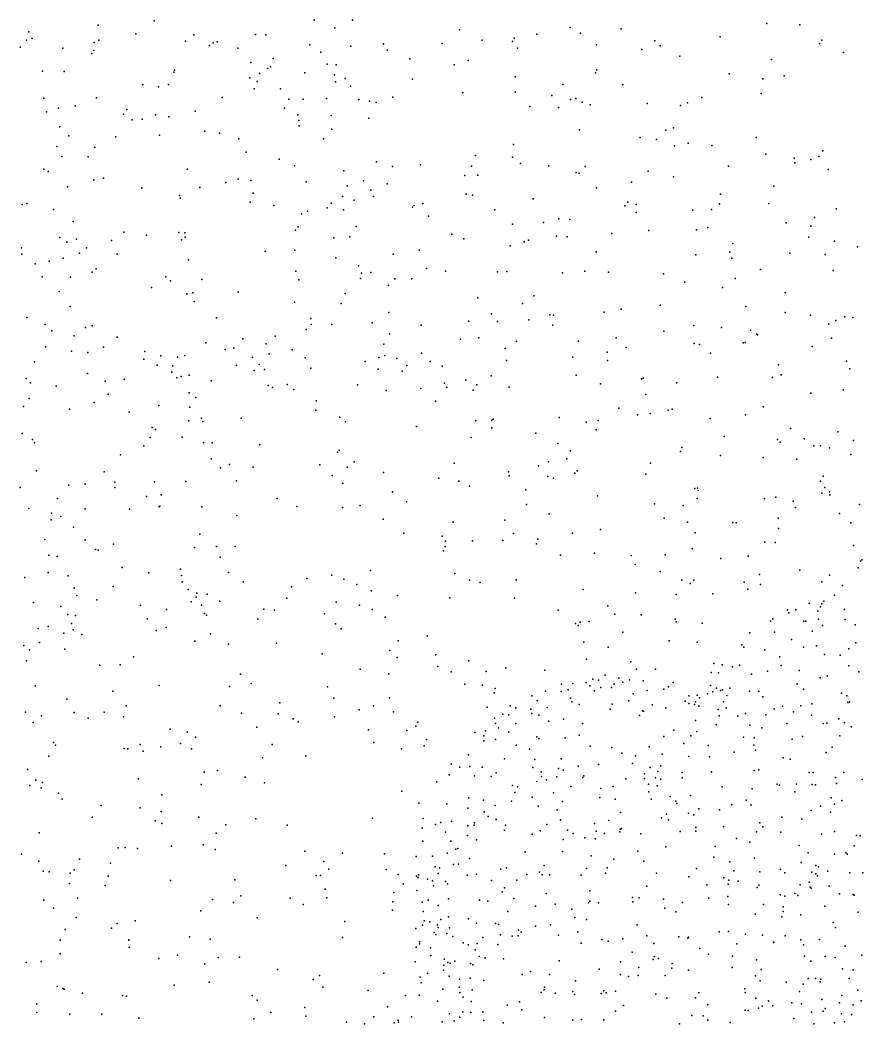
# Model space of a CAD drawing. Header units: metres. Extents: x -23.9 to 23.9, y -28.5 to 28.5.
# Drawn here: x 5.977 to 8.961, y 3.575 to 7.129 of the extents above; entities that cross this region are included whole.
import ezdxf

# ---------------------------------------------------------------- set-up
doc = ezdxf.new("R2010")
doc.units = ezdxf.units.M

msp = doc.modelspace()

# ---------------------------------------------------------------- linework, layer by layer
for p in [(6.2536, 7.1118, -13.9689), (6.4519, 7.1269, 26.549), (7.0177, 7.1294, -19.6561), (7.154, 7.1287, 16.9753), (8.62, 7.1167, -14.54), (8.7376, 7.1129, 3.9319), (6.0079, 7.0877, 25.298), (6.3867, 7.0804, 2.108), (6.5917, 7.0767, 16.128), (6.8105, 7.0786, 24.5547), (6.8462, 7.0775, -0.3751), (7.0911, 7.1014, 8.8401), (7.5319, 7.0948, 9.8471), (7.8061, 7.0798, 11.137), (7.9247, 7.1037, -14.6833), (7.9609, 7.0836, -18.0137), (8.1046, 7.0988, 24.4182), (5.9996, 7.0587, -15.937), (6.0199, 7.0641, -23.8203), (6.2392, 7.0496, 24.3763), (6.2552, 7.0579, 16.2262), (6.5625, 7.055, -12.5534), (6.6471, 7.0397, 22.9769), (6.6606, 7.0493, 24.1562), (6.6749, 7.0518, -21.8736), (7.0029, 7.0414, -14.3956), (7.2634, 7.0451, -17.1678), (7.4711, 7.0469, 20.8327), (7.6127, 7.0581, -23.5822), (7.7204, 7.0533, 19.6322), (7.7265, 7.0658, -8.7588), (8.0179, 7.0418, 16.672), (8.2237, 7.0563, -6.5935), (8.4548, 7.0705, -3.7765), (8.8067, 7.0462, -19.1738), (8.8148, 7.0586, -15.1901), (5.9768, 7.0335, 17.2042), (6.1283, 7.0294, 10.1531), (6.2312, 7.0113, 10.7575), (6.2381, 7.0211, 22.4383), (6.7474, 7.0294, 26.2915), (7.0411, 7.0161, 2.6068), (7.148, 7.037, 14.7845), (7.2759, 7.0231, -17.8653), (7.7377, 7.0303, -18.7695), (8.1783, 7.0247, 24.9888), (8.2428, 7.0378, 9.4113), (8.8925, 7.0151, 13.8461), (6.7937, 6.979, 20.5949), (6.8729, 6.9935, -13.0102), (7.0639, 6.9735, -10.4861), (7.0963, 6.971, 10.4199), (7.357, 6.9917, 23.9166), (7.5131, 6.9713, 10.9923), (7.5629, 6.9868, 11.6578), (8.3129, 7.0011, -21.7321), (8.6369, 6.9893, -7.1463), (6.0564, 6.948, -10.5752), (6.1328, 6.9469, 9.8056), (6.521, 6.9449, 13.0143), (6.5231, 6.9525, -20.4073), (6.824, 6.9407, 2.0217), (6.8523, 6.9584, 12.8419), (6.8637, 6.9643, -5.444), (6.9843, 6.9422, 15.7344), (7.0902, 6.9354, 26.2071), (8.0134, 6.9428, 14.9733), (8.0192, 6.9533, 16.182), (8.4873, 6.9387, 24.7639), (8.6817, 6.9318, -2.7054), (6.4113, 6.8999, -13.0788), (6.5017, 6.901, -4.5236), (6.79, 6.9249, -4.9255), (6.8159, 6.9123, 3.026), (7.0934, 6.9111, -12.4958), (7.1275, 6.9223, 12.5403), (7.3658, 6.9205, 17.8167), (7.73, 6.928, -16.6199), (7.8985, 6.9008, -9.7127), (8.1106, 6.9004, 15.3855), (8.6067, 6.9208, -18.7362), (6.4668, 6.8932, 25.2583), (6.8056, 6.8857, -2.8976), (6.8989, 6.8864, 23.3494), (7.1467, 6.8948, 12.043), (7.5438, 6.872, -10.7247), (7.73, 6.8746, 25.8737), (7.8592, 6.8621, 11.9172), (8.6001, 6.869, 14.4562), (6.0608, 6.8534, 11.7228), (6.1722, 6.8258, 11.0477), (6.2477, 6.8543, -19.9956), (6.6922, 6.8547, 20.2721), (6.9285, 6.8499, -13.7458), (6.9791, 6.8497, 11.6949), (7.0621, 6.852, -20.3769), (7.1756, 6.8486, -1.237), (7.2143, 6.8417, 8.6468), (7.2375, 6.837, -18.4555), (7.2965, 6.856, -0.0801), (7.9251, 6.8479, -22.2117), (7.9447, 6.8517, -1.0711), (7.9662, 6.8388, 25.4869), (7.9951, 6.8295, 8.6392), (8.1974, 6.8338, 11.3845), (8.3152, 6.8264, 11.7539), (8.3392, 6.8363, -17.822), (8.3899, 6.8556, -5.2615), (6.0705, 6.805, 2.9382), (6.1129, 6.8173, -11.131), (6.3426, 6.7958, 13.7414), (6.3542, 6.8123, -15.5289), (6.456, 6.7934, 9.542), (6.596, 6.8068, 11.6632), (6.9131, 6.8169, 9.3444), (6.9599, 6.7936, -9.7226), (7.0786, 6.7915, 9.6398), (7.7813, 6.8233, 9.8795), (7.8827, 6.8193, -21.6477), (6.3737, 6.7766, -17.8311), (6.4085, 6.7789, 3.5492), (6.5037, 6.7866, 26.4658), (6.9638, 6.7741, 10.1622), (6.965, 6.7546, 19.7266), (7.2112, 6.7823, -13.3504), (6.1179, 6.7519, 12.7593), (6.149, 6.7199, 15.599), (6.4706, 6.7216, 13.3579), (6.6303, 6.7364, -14.8892), (6.6832, 6.7287, -7.6126), (7.0803, 6.7432, 20.6707), (7.9572, 6.7405, -3.5541), (8.263, 6.7397, -7.5104), (8.2897, 6.7473, 24.1931), (6.3154, 6.7162, 22.5642), (6.7512, 6.7089, -12.0973), (7.0514, 6.7094, -6.6114), (7.724, 6.689, 16.526), (8.1724, 6.714, 9.5833), (8.2302, 6.7065, 0.0881), (8.2939, 6.6839, -23.5477), (8.3415, 6.6935, -8.4389), (8.4263, 6.6854, -13.2681), (8.5831, 6.7136, -22.0323), (6.1066, 6.6821, -15.0617), (6.2412, 6.6796, -8.0487), (6.7766, 6.6611, 9.0536), (7.5892, 6.6502, 8.4903), (8.6171, 6.6544, -11.4915), (8.8191, 6.6669, -11.0008), (6.1247, 6.6459, -18.3723), (6.2182, 6.6453, 26.6236), (6.8938, 6.6364, 11.9628), (6.9487, 6.6134, 12.3844), (7.238, 6.6274, -18.8687), (7.3939, 6.6173, 16.6476), (7.575, 6.6121, -6.1387), (7.7201, 6.6437, 14.6646), (7.7479, 6.6216, -12.8218), (7.8485, 6.6135, -7.3097), (7.9779, 6.6114, 20.7554), (8.4851, 6.6117, -4.262), (8.7174, 6.6409, 14.7115), (8.7199, 6.6245, -14.61), (8.7758, 6.6356, 13.9799), (8.8044, 6.6463, 4.1184), (6.0613, 6.6017, -12.8766), (6.0757, 6.5936, 9.4834), (6.5677, 6.6012, 1.8245), (7.1231, 6.5959, -22.6562), (7.295, 6.6108, -17.4566), (7.5508, 6.579, -2.5618), (7.5972, 6.58, 19.9253), (7.9452, 6.59, 8.3139), (7.9557, 6.5878, 7.4262), (8.2001, 6.5939, -20.8759), (8.8371, 6.6001, -6.4581), (6.2378, 6.5633, 8.1409), (6.2726, 6.5692, 10.8046), (6.7055, 6.5543, -19.7492), (6.749, 6.5664, 17.8089), (6.7942, 6.561, 25.0858), (6.99, 6.557, 23.3228), (7.135, 6.5429, -0.6674), (7.1923, 6.5605, 10.9777), (7.2759, 6.5499, -14.0118), (8.1416, 6.5556, -10.0128), (8.2904, 6.574, 7.0839), (8.6451, 6.5417, 24.3891), (6.1449, 6.5394, -4.2008), (6.4075, 6.5352, 11.9641), (6.5414, 6.5085, -19.2626), (6.6128, 6.5361, 23.0173), (6.8024, 6.5162, 11.2879), (7.2186, 6.5276, -10.7976), (7.2284, 6.505, 20.3891), (7.5561, 6.5128, 25.8228), (7.5785, 6.5093, -23.869), (8.018, 6.535, -16.6716), (8.4566, 6.5133, -17.0196), (5.9836, 6.4766, 24.5625), (6.0008, 6.4796, 0.1949), (6.5436, 6.4985, -6.5163), (6.7917, 6.4851, 10.8752), (6.8755, 6.4726, 15.0111), (7.0784, 6.4809, -23.2227), (7.1187, 6.5043, 2.888), (7.1592, 6.4914, 20.0306), (7.3721, 6.4731, -22.2406), (7.4028, 6.4801, -8.8883), (7.7931, 6.4959, 24.0529), (8.118, 6.4714, -2.5805), (8.1287, 6.4844, 8.688), (8.158, 6.4758, -0.7909), (8.4529, 6.4792, 7.4039), (8.6279, 6.4803, -0.6156), (6.0956, 6.4587, -4.7409), (6.9734, 6.4428, 26.4262), (6.9938, 6.4526, -5.1846), (7.0643, 6.4648, 9.9709), (7.1222, 6.4575, 9.5766), (7.3665, 6.4674, 8.2683), (7.4223, 6.4345, -7.4091), (7.6576, 6.4579, 8.0118), (8.1578, 6.4477, 9.3066), (8.3583, 6.4562, -3.7088), (8.425, 6.4584, 25.3201), (8.8656, 6.4613, -19.7017), (6.1643, 6.4167, 3.0681), (7.1668, 6.3982, -19.5876), (7.72, 6.4067, 9.7259), (7.8296, 6.4128, 21.118), (7.8846, 6.4255, -5.532), (7.9228, 6.4235, -14.1453), (8.6889, 6.4117, -18.8375), (8.7758, 6.3999, 7.9785), (8.7897, 6.4309, 8.8901), (6.3441, 6.3786, 8.7693), (6.4239, 6.3673, -11.8628), (6.539, 6.3777, -5.1516), (6.5603, 6.3762, -22.3147), (6.9518, 6.3858, 24.3589), (6.9612, 6.3971, 1.9819), (7.5047, 6.3715, 16.911), (7.8754, 6.3638, -10.6461), (8.0714, 6.3735, -6.1697), (8.2031, 6.3846, 20.1832), (8.3711, 6.387, -5.7739), (8.412, 6.3953, 20.7851), (6.1172, 6.3591, -11.3456), (6.1427, 6.3434, -13.7161), (6.1768, 6.3536, 12.9941), (6.3003, 6.3492, 21.072), (6.5477, 6.3514, 3.1756), (6.5608, 6.3605, 12.2894), (7.0871, 6.3579, -13.6269), (7.1443, 6.3623, 14.7258), (7.5478, 6.3544, -4.8888), (7.7123, 6.3303, -8.5126), (7.7608, 6.3436, 15.8084), (7.7763, 6.3501, 6.7603), (7.9138, 6.3617, 25.8037), (8.4997, 6.3381, 8.7348), (8.7696, 6.3606, 3.8633), (8.8602, 6.347, -12.9474), (5.9819, 6.3227, 18.1061), (5.9833, 6.3006, -17.3219), (6.1865, 6.3038, 25.3101), (6.2116, 6.3232, 22.9561), (6.3209, 6.3007, 26.3267), (6.8448, 6.3108, 15.3683), (6.9497, 6.3141, -17.5524), (7.297, 6.3011, 17.642), (7.3893, 6.3149, -12.7192), (8.0159, 6.309, 15.3901), (8.3686, 6.2981, -4.7751), (8.4896, 6.3072, 0.366), (8.7017, 6.3036, 15.2582), (8.8275, 6.299, 0.0181), (8.9412, 6.3268, -4.2337), (6.0303, 6.2658, -6.7461), (6.0797, 6.2753, -12.4219), (6.1288, 6.2867, 21.408), (6.5731, 6.2809, -8.0251), (7.095, 6.2875, -2.9546), (7.1751, 6.2594, -11.522), (8.4962, 6.2867, -8.0217), (6.0549, 6.2207, 10.7319), (6.2321, 6.2366, 11.367), (6.2463, 6.2487, 11.8029), (6.4932, 6.2205, 1.9051), (6.9531, 6.2399, -6.3944), (7.1851, 6.2333, -12.2447), (7.2188, 6.2354, 16.0931), (7.4151, 6.2497, 20.9832), (7.483, 6.2409, 7.4368), (7.6666, 6.2382, -17.0847), (7.7003, 6.2391, 23.8103), (7.8972, 6.2339, -4.5898), (7.9766, 6.2409, 14.9648), (8.0604, 6.2364, 24.0507), (8.2551, 6.2303, 14.3862), (8.5979, 6.2461, -9.3852), (8.8553, 6.2423, 14.4068), (6.1548, 6.2187, 20.4789), (6.5087, 6.2062, 8.4175), (6.6198, 6.2107, -3.8071), (6.9639, 6.2096, -7.7582), (7.1815, 6.2138, 15.7191), (7.2806, 6.1891, 9.3479), (7.3037, 6.2132, -18.0113), (7.3631, 6.2135, 7.9621), (8.3307, 6.2013, 21.1086), (8.5088, 6.2145, 6.7744), (6.1147, 6.1689, -8.2226), (6.4421, 6.1824, 11.0972), (6.5674, 6.1595, 7.9755), (6.5882, 6.1638, 11.9289), (6.7483, 6.1658, 8.7096), (7.1277, 6.1618, -18.623), (7.7953, 6.1533, 9.1815), (8.4635, 6.183, 7.7348), (8.6855, 6.1636, -18.2768), (6.1541, 6.1147, 2.8747), (6.593, 6.1331, 7.6183), (6.9482, 6.1308, 11.7396), (7.1135, 6.1258, 8.5857), (7.5974, 6.1457, 14.5581), (7.7554, 6.1264, -21.7063), (8.2431, 6.1197, 25.5514), (8.5465, 6.1158, 20.415), (7.2828, 6.0937, 2.5129), (7.6463, 6.0897, -0.6113), (7.8517, 6.0857, -7.8109), (7.8651, 6.0849, -17.7395), (8.0449, 6.0954, -23.7716), (8.1047, 6.1052, 6.5619), (8.6855, 6.094, 24.8183), (8.7749, 6.0846, -14.2058), (8.8961, 6.0782, -14.7787), (6.0008, 6.0765, -14.8568), (6.0653, 6.0511, -14.2616), (6.2317, 6.0462, 7.1781), (6.6716, 6.0752, -19.3823), (7.006, 6.0724, 10.1514), (7.0067, 6.0515, 11.1888), (7.0806, 6.0516, -22.1307), (7.2237, 6.0575, 1.843), (7.3968, 6.0491, 7.1253), (7.5659, 6.063, -22.645), (7.6669, 6.0624, 15.4679), (7.778, 6.0681, 26.0049), (7.8631, 6.0491, 21.3043), (8.362, 6.048, -2.8364), (8.8406, 6.0524, 3.9948), (8.8651, 6.0656, -6.5742), (8.9254, 6.0761, 7.7748), (6.0886, 6.0293, 15.696), (6.1681, 6.0117, 13.0489), (6.2088, 6.0407, -4.0483), (6.8798, 6.0099, -16.8237), (6.9901, 6.0342, 16.4578), (7.2847, 6.0179, 6.3494), (8.2559, 6.0279, -13.1573), (8.4606, 6.0413, 15.4771), (8.5623, 6.0318, 24.4211), (8.5846, 6.0174, 14.1985), (8.5874, 6.0149, 20.7653), (6.067, 5.9719, 6.41), (6.3204, 6.0066, 2.1535), (6.6343, 5.9863, 23.3449), (6.7658, 6.0006, 1.9628), (6.848, 5.983, 7.3882), (7.2645, 5.9819, 16.7658), (7.5355, 6.0001, -5.235), (7.6013, 6.0046, 23.5481), (7.7344, 5.991, -8.8281), (7.9532, 5.993, -10.9246), (8.0866, 6.0047, 25.8405), (8.3632, 5.9847, 8.1122), (8.3816, 5.9808, 6.1925), (8.5363, 5.9863, 8.9723), (8.5442, 5.9875, -11.8625), (8.7808, 5.974, -10.6925), (8.8497, 6.0033, -0.4969), (6.1589, 5.9576, 21.2733), (6.216, 5.9519, 20.7071), (6.2716, 5.9708, 19.2791), (6.4189, 5.9554, -6.4092), (6.4752, 5.9401, 22.9049), (6.5598, 5.9421, 12.6687), (6.703, 5.9626, 15.5438), (6.7339, 5.9676, 14.2601), (6.8586, 5.9475, 26.1147), (6.9403, 5.9619, 2.6978), (7.2677, 5.9421, 15.306), (7.3983, 5.9498, 6.0337), (7.6941, 5.9662, -12.9392), (7.9337, 5.9362, 19.9332), (8.0553, 5.9539, 14.3624), (8.1229, 5.9695, -6.4456), (8.4212, 5.9494, -19.3643), (6.0272, 5.9193, 5.8199), (6.4148, 5.9286, 6.2588), (6.4618, 5.9071, 25.7114), (6.5172, 5.9049, -12.256), (6.5339, 5.9356, -13.9051), (6.7433, 5.9064, -14.4021), (6.7999, 5.9352, 10.4438), (6.8236, 5.9094, 7.8621), (6.9863, 5.9338, -18.2099), (7.1981, 5.9208, -9.9919), (7.2471, 5.9341, -4.2017), (7.31, 5.9307, 17.355), (7.3465, 5.9059, 20.2438), (7.4285, 5.9201, -7.2995), (7.4713, 5.9037, -19.2565), (7.699, 5.9245, -4.0231), (8.0563, 5.924, -9.3659), (8.6622, 5.9087, -17.3246), (8.902, 5.9212, -21.2441), (6.2149, 5.878, 18.7133), (6.5141, 5.8828, 14.6567), (6.5471, 5.8668, 17.7965), (6.5756, 5.8725, 2.7029), (6.8053, 5.8885, -13.1697), (6.8416, 5.8921, 25.6261), (7.0056, 5.8967, -10.4217), (7.2442, 5.893, 6.7006), (7.3298, 5.8868, -13.2969), (7.6451, 5.8694, 6.5723), (7.9449, 5.8715, -8.3231), (8.6709, 5.8728, 5.6185), (8.9149, 5.8942, 6.0338), (5.9984, 5.8603, 19.6223), (6.014, 5.8447, 11.1167), (6.1048, 5.8337, -22.8243), (6.2782, 5.8512, 18.2895), (6.3451, 5.8584, -18.8953), (6.5315, 5.8626, 16.6926), (6.6537, 5.8524, 24.1492), (6.8554, 5.8354, 6.4464), (6.9226, 5.8385, 15.905), (7.1716, 5.8375, 23.6389), (7.4796, 5.8432, -13.7804), (7.488, 5.83, 10.9142), (7.5549, 5.8549, 2.6185), (7.5941, 5.8381, 1.8186), (8.0318, 5.8418, -4.918), (8.1771, 5.8591, 0.4183), (8.1823, 5.8612, -23.099), (8.3019, 5.8451, 21.1858), (8.4453, 5.8644, 24.955), (8.6409, 5.8636, 7.8557), (6.2889, 5.8052, 6.6239), (6.5756, 5.8098, 6.9581), (6.8705, 5.8279, 8.5235), (6.9457, 5.821, -3.0434), (7.2723, 5.8173, 7.9727), (7.3955, 5.8246, -23.3218), (7.5813, 5.8185, 21.2177), (7.7088, 5.8291, 0.1478), (8.1923, 5.8039, 5.6426), (8.776, 5.8083, 15.4838), (8.8912, 5.8197, -19.6557), (5.9891, 5.7612, 26.1336), (6.0089, 5.7892, 19.9952), (6.2394, 5.7753, 16.9843), (6.4678, 5.7645, -7.8583), (6.5772, 5.7585, 15.7934), (6.5995, 5.7934, 19.1304), (7.0253, 5.7811, 11.9714), (7.448, 5.7801, -7.8458), (8.6071, 5.7599, -9.0335), (6.1513, 5.7513, -17.3387), (6.3628, 5.7407, 23.8617), (7.024, 5.7483, 16.9498), (7.1082, 5.7235, 25.7618), (8.0962, 5.7558, -0.8191), (8.1624, 5.7313, 23.7326), (8.2073, 5.7367, 20.0344), (8.2716, 5.7487, 25.3989), (8.285, 5.7521, 24.0491), (8.5449, 5.7313, 20.3442), (6.5739, 5.7101, -4.9092), (6.6193, 5.7195, 16.1798), (6.6239, 5.7078, 25.3033), (6.7591, 5.7201, 15.2427), (7.1292, 5.7074, 8.7416), (7.3807, 5.6908, 8.9988), (7.59, 5.7109, 7.7615), (7.6466, 5.7122, 9.239), (7.6518, 5.716, 14.2199), (7.8854, 5.7218, -5.5924), (7.9806, 5.7061, 21.2709), (8.0236, 5.7121, 10.8524), (8.4194, 5.7184, 14.1657), (5.9835, 5.6654, 18.514), (6.4371, 5.6518, 5.6666), (6.4439, 5.6869, 17.3616), (6.4567, 5.68, -3.8421), (6.5508, 5.652, 14.3539), (7.6469, 5.6853, -10.4468), (7.8024, 5.6667, 2.364), (8.0161, 5.6781, 9.0333), (8.4698, 5.6552, -3.5644), (8.7038, 5.6831, 5.1791), (8.872, 5.6714, 11.2028), (6.0206, 5.6439, 6.7879), (6.0279, 5.6319, 22.5293), (6.4145, 5.6213, 18.5705), (6.6258, 5.6334, 23.1531), (6.6564, 5.632, 12.1768), (6.8251, 5.6254, 2.7976), (7.5737, 5.651, 25.9737), (7.881, 5.6305, 5.874), (8.6586, 5.6442, 7.435), (8.6676, 5.6348, 7.058), (8.7532, 5.6469, 13.9045), (8.787, 5.6218, 12.0813), (8.8111, 5.6213, 11.6624), (8.9276, 5.6407, -3.1984), (6.3326, 5.5902, 10.3687), (7.101, 5.5995, -16.196), (7.1061, 5.6063, 10.5477), (7.9251, 5.6037, 23.5116), (8.3146, 5.6022, 8.686), (8.32, 5.6154, 11.3383), (8.4568, 5.5882, 11.6661), (8.8419, 5.6149, -4.5762), (8.9174, 5.5911, 20.8489), (6.653, 5.5754, 1.7436), (6.7179, 5.5562, -11.3082), (6.8019, 5.5468, -20.7418), (7.0379, 5.5547, 14.0161), (7.1348, 5.5463, 5.6868), (7.1599, 5.5657, -5.5658), (7.5134, 5.5602, -16.4272), (7.8124, 5.5516, -11.4436), (7.8476, 5.5647, -3.0351), (7.9129, 5.5761, 6.6185), (8.2091, 5.5608, 8.0843), (8.6071, 5.5801, -14.968), (8.7265, 5.5743, 8.9725), (6.0344, 5.5334, 25.1179), (6.2749, 5.5297, -2.5876), (6.6863, 5.5444, 19.3689), (7.0817, 5.5168, 7.6392), (7.2635, 5.5273, 2.8858), (7.7063, 5.53, -17.7323), (7.7085, 5.5162, 20.1246), (7.8457, 5.5133, -0.2), (7.941, 5.5255, -10.9738), (7.9492, 5.5338, -3.8269), (8.1921, 5.521, 10.5958), (8.8205, 5.5143, -9.5543), (6.1494, 5.483, 25.5516), (6.2076, 5.4856, 24.6738), (6.3118, 5.4929, 19.7366), (6.3125, 5.4746, -8.4327), (6.4526, 5.4941, -6.4553), (6.5631, 5.4961, 15.0197), (6.7434, 5.4976, 5.8572), (7.1193, 5.49, -8.1209), (7.4589, 5.5077, 9.6826), (7.5304, 5.4972, 10.1268), (7.568, 5.4786, 7.3741), (7.8649, 5.5077, 10.1858), (8.8106, 5.4966, 10.0538), (8.8261, 5.4743, -20.4189), (5.9767, 5.4739, -1.1609), (6.4239, 5.443, 6.7563), (6.4243, 5.4422, 23.6664), (6.4759, 5.4484, 9.8136), (7.2948, 5.4593, 11.2849), (7.7675, 5.466, -4.4324), (8.021, 5.4449, 9.5649), (8.3651, 5.4709, 7.6473), (8.3753, 5.4725, 24.9943), (8.3772, 5.4639, -8.5124), (8.6526, 5.4401, 4.8553), (8.8152, 5.4547, 0.387), (8.842, 5.4585, -7.208), (8.8435, 5.448, -4.0528), (6.1089, 5.4351, 12.5599), (6.4687, 5.4054, 2.1944), (6.4716, 5.4078, 24.9514), (6.6199, 5.4056, -18.455), (6.8868, 5.435, 24.0047), (6.9567, 5.4076, 7.1516), (7.1182, 5.4038, 11.8024), (7.1812, 5.4111, 25.4516), (7.3451, 5.423, -6.7792), (7.7694, 5.4138, 25.7671), (8.2228, 5.416, 23.9), (8.3248, 5.4111, -12.6286), (8.3741, 5.4352, -13.1223), (8.6121, 5.4358, -6.2331), (8.7135, 5.4254, 12.5458), (8.7218, 5.4036, -0.8226), (8.9481, 5.4136, -11.1937), (6.0075, 5.3997, 21.8998), (6.0882, 5.3834, 0.8954), (6.1214, 5.372, 14.7249), (6.2069, 5.399, 12.0657), (6.3644, 5.3981, 22.7294), (6.7442, 5.3747, 18.0917), (7.8504, 5.3807, 21.0221), (8.8776, 5.3823, 6.6004), (6.0868, 5.3599, 14.3303), (6.1664, 5.3334, 21.5373), (7.2616, 5.3619, -12.6635), (7.5101, 5.3514, 1.6325), (7.6927, 5.3585, -18.21), (8.2569, 5.3655, 20.2961), (8.3397, 5.351, 24.3013), (8.5002, 5.3499, 9.6859), (8.5125, 5.3489, 19.9544), (8.6612, 5.3661, 21.0485), (8.9181, 5.349, 8.0986), (6.6127, 5.3092, -22.4815), (7.3355, 5.3123, -18.6103), (7.4707, 5.3014, 8.0047), (7.7241, 5.3115, 14.4067), (7.9329, 5.3129, 7.4936), (8.032, 5.3253, -6.3586), (8.3671, 5.3139, 7.2678), (8.6623, 5.3286, -14.0521), (6.0649, 5.2896, -11.263), (6.2066, 5.2887, 5.487), (6.3074, 5.2736, -2.153), (6.5946, 5.262, 24.033), (6.672, 5.2654, 12.0602), (6.7384, 5.2652, 17.6709), (7.4815, 5.2654, 15.1727), (7.4832, 5.2843, -20.5721), (7.5786, 5.2857, 11.412), (7.6854, 5.2866, 20.6367), (7.8054, 5.2751, 2.1235), (7.8096, 5.2908, 8.2183), (8.6132, 5.2806, 12.1536), (8.6496, 5.2794, -19.8999), (8.9277, 5.2685, 1.292), (6.0783, 5.2349, -22.5409), (6.1075, 5.2294, 22.3113), (6.2435, 5.2548, 11.0012), (6.2529, 5.2525, 16.6295), (6.6851, 5.2277, -21.9292), (7.4756, 5.2501, 6.9825), (7.8897, 5.2343, 23.641), (8.0099, 5.2417, 8.6813), (8.1401, 5.234, 14.9947), (8.2609, 5.2358, -21.338), (8.3558, 5.2575, -4.3166), (8.5544, 5.231, -17.36), (6.3387, 5.1915, -4.5929), (8.1545, 5.2019, -5.501), (8.4578, 5.2225, 9.0191), (8.9441, 5.1896, 12.8552), (8.9527, 5.2136, -19.5508), (8.9574, 5.2181, 4.5035), (5.9932, 5.1561, 2.4532), (6.0757, 5.1732, -7.17), (6.1473, 5.1618, 11.8294), (6.4326, 5.1721, 23.0602), (6.5446, 5.1847, 21.6129), (6.5485, 5.1628, 17.395), (6.7147, 5.1736, 2.6465), (7.0809, 5.1636, -21.3536), (7.2179, 5.18, 10.166), (7.516, 5.1696, -10.8112), (8.2428, 5.1767, 14.4418), (8.5941, 5.1667, 24.752), (8.7374, 5.1821, -21.2165), (8.8422, 5.1636, 9.2), (6.3068, 5.1239, 13.9884), (6.5508, 5.1399, -10.5628), (6.7669, 5.1399, 14.3068), (6.938, 5.1225, 10.5866), (6.9922, 5.1521, 7.4406), (7.123, 5.1497, 6.9583), (7.1689, 5.1314, 9.7267), (7.5682, 5.1463, -3.662), (7.6054, 5.1382, -17.1727), (7.7335, 5.1476, 14.7119), (8.3198, 5.146, -12.2349), (8.3495, 5.1348, 10.6983), (8.3622, 5.1458, 9.9579), (8.5401, 5.1393, 15.085), (8.5979, 5.1313, 6.6679), (8.8154, 5.1397, -9.1803), (8.8885, 5.1271, 10.4522), (6.1681, 5.118, 1.1277), (6.1781, 5.0921, 10.3753), (6.5721, 5.1135, 6.7277), (6.5997, 5.0864, 24.6831), (6.6029, 5.0999, 25.0456), (6.6393, 5.0967, -20.9631), (7.22, 5.1083, -11.5437), (7.3131, 5.0919, -6.3035), (7.4979, 5.0831, 25.3725), (7.9701, 5.1129, 11.4231), (8.1553, 5.1018, 20.6181), (8.2993, 5.0949, -0.2684), (8.4293, 5.0976, 14.118), (8.5538, 5.1138, -14.4987), (8.8602, 5.0926, 22.0359), (6.024, 5.0676, -1.407), (6.1215, 5.0527, -15.7097), (6.2486, 5.0768, 24.4442), (6.4034, 5.0568, 21.3317), (6.5826, 5.0699, -15.8024), (6.6194, 5.0578, 2.1297), (6.6836, 5.0716, 19.3356), (6.9212, 5.0827, -17.5777), (7.0955, 5.0679, -16.1912), (7.1779, 5.0571, -2.6158), (7.7268, 5.0822, 2.5812), (8.0575, 5.0554, 25.4136), (8.7702, 5.0642, 21.9223), (8.8105, 5.0516, 21.7952), (8.8149, 5.0619, 14.8732), (8.8227, 5.0722, 22.1536), (6.1452, 5.0249, -8.3715), (6.1734, 5.0209, -6.6067), (6.4951, 5.0422, -11.0954), (6.6291, 5.0286, 23.6378), (6.637, 5.0227, 15.0162), (6.8397, 5.0435, -8.0565), (6.8769, 5.0404, -18.9075), (7.0547, 5.0275, 15.0079), (7.2238, 5.0424, 2.7332), (7.2693, 5.0151, 1.7099), (7.8819, 5.0403, 13.8846), (8.082, 5.0257, -17.7206), (8.1761, 5.0238, 11.8196), (8.6936, 5.0414, 22.0351), (8.6987, 5.0311, 21.8591), (8.7237, 5.0407, 22.13), (8.8013, 5.0368, -14.9479), (8.8951, 5.0423, 21.728), (6.0766, 4.9825, 12.3129), (6.1583, 4.9933, 15.1641), (6.4266, 5.0098, 11.2215), (6.4938, 4.9789, 18.6726), (6.8183, 5.0082, 11.5977), (7.0933, 4.9915, -5.7722), (7.9429, 4.9931, 5.8519), (7.9521, 4.9858, 23.9985), (7.96, 4.998, -4.6059), (7.9919, 5.0004, -19.0604), (8.296, 5.0082, 20.0364), (8.2998, 4.9991, -18.1447), (8.3912, 4.994, 25.2371), (8.634, 5.0015, 22.0792), (8.6421, 5.0088, 21.9252), (8.7514, 5.0014, 8.8373), (8.7589, 5.0006, 22.2823), (8.8038, 5.0077, 21.6877), (8.8177, 4.9856, 22.3462), (8.8984, 5.0071, 22.3366), (8.9332, 4.9882, 21.6234), (6.041, 4.9745, 18.4746), (6.1314, 4.9581, 23.1537), (6.1641, 4.9707, 9.7117), (6.1955, 4.9535, -10.1002), (6.459, 4.9678, 5.5304), (6.6503, 4.9566, 22.1649), (7.1137, 4.9742, 25.5275), (7.4181, 4.9495, 14.1045), (8.1105, 4.9626, 2.8757), (8.5599, 4.9601, 21.9851), (8.6481, 4.9617, 22.2462), (8.7805, 4.9653, 0.8432), (5.99, 4.9151, 22.497), (6.0457, 4.9258, 0.0847), (6.5949, 4.9301, 18.1241), (6.7145, 4.9196, 9.5851), (6.884, 4.9228, 5.603), (7.3149, 4.9311, 5.7542), (7.973, 4.9271, 9.7854), (8.0592, 4.9088, 2.0475), (8.2742, 4.931, 8.6368), (8.3741, 4.9267, 2.4486), (8.5325, 4.9172, 22.157), (8.539, 4.9092, 21.8084), (8.7079, 4.9362, 22.3515), (8.7504, 4.9093, 21.58), (8.7958, 4.9137, 4.8546), (8.9361, 4.9241, 21.5338), (6.0105, 4.8991, -0.5696), (6.1356, 4.9018, -0.2435), (6.378, 4.8749, 11.6685), (7.0464, 4.8854, -20.5747), (7.2853, 4.8975, 7.3021), (7.3119, 4.8726, -19.4613), (7.4486, 4.8823, 23.625), (8.614, 4.9, 22.3196), (8.6665, 4.8747, -0.7667), (8.8252, 4.8829, 21.5101), (8.8797, 4.8807, 22.4956), (8.9111, 4.9033, 5.6235), (5.9992, 4.8607, 10.1785), (6.2587, 4.8453, -7.7509), (6.3306, 4.8465, 17.4581), (7.4552, 4.841, -4.6315), (7.5654, 4.8606, 2.0832), (7.6963, 4.8357, 6.5999), (7.9826, 4.8663, -11.6099), (8.1396, 4.8573, 10.4191), (8.433, 4.8509, 10.2343), (8.4623, 4.8469, 22.1376), (8.4988, 4.8388, 21.0502), (8.5236, 4.8448, 22.2907), (8.671, 4.8435, 21.5506), (8.9114, 4.8424, 21.4644), (6.7576, 4.8133, 21.696), (7.1802, 4.8312, 10.3221), (7.2817, 4.8151, 14.4792), (7.5029, 4.822, 2.8773), (7.6267, 4.8224, 5.9749), (7.8344, 4.828, -19.7057), (8.0479, 4.8093, -16.243), (8.0966, 4.7987, 22.4905), (8.159, 4.831, 6.3212), (8.2267, 4.831, -5.8778), (8.4233, 4.8198, 22.0006), (8.4499, 4.818, 21.8299), (8.5657, 4.8138, 21.6261), (8.6228, 4.8241, 22.4148), (8.7345, 4.8265, 22.4885), (8.8093, 4.8001, 21.455), (8.8346, 4.8079, 22.5427), (8.9465, 4.8216, 22.5494), (6.0297, 4.7719, 24.2575), (6.4689, 4.7728, 12.1935), (6.7187, 4.77, -17.2033), (6.7948, 4.7801, -18.0622), (7.0654, 4.7681, 10.8071), (7.5509, 4.7785, -3.1641), (7.6144, 4.774, -17.4635), (7.8932, 4.7785, 22.431), (7.9335, 4.7799, 22.5515), (7.9806, 4.7835, 22.3417), (7.9934, 4.7723, 22.6292), (8.0048, 4.7957, 22.4252), (8.0243, 4.7922, 22.5343), (8.033, 4.7657, 13.7366), (8.0708, 4.7666, 22.6692), (8.0806, 4.7777, 22.2733), (8.1103, 4.7856, 22.5936), (8.134, 4.7936, 22.4083), (8.1831, 4.7898, 22.4835), (8.2726, 4.7688, 22.4709), (8.2892, 4.7836, 5.668), (8.4209, 4.7728, -16.8457), (8.4421, 4.7639, 21.7566), (8.4892, 4.7641, 21.666), (8.7283, 4.7787, 21.4735), (6.305, 4.7537, 13.853), (7.0871, 4.7287, -11.1979), (7.2847, 4.729, 2.5393), (7.6547, 4.7469, 11.268), (7.6588, 4.7627, -21.2186), (7.7889, 4.737, 22.3901), (7.8366, 4.7528, 22.527), (7.8924, 4.7515, 22.2688), (7.9171, 4.7574, 23.6049), (7.9257, 4.7284, 22.1772), (8.0109, 4.7546, 22.2221), (8.1469, 4.7438, 22.7089), (8.1966, 4.7553, 22.2479), (8.256, 4.7599, 22.5978), (8.3448, 4.7369, 22.3816), (8.3738, 4.7389, 21.9465), (8.3826, 4.7297, 22.4832), (8.4102, 4.7442, 2.1635), (8.4288, 4.7504, 13.9529), (8.4561, 4.7551, 2.7655), (8.4633, 4.7582, 22.4058), (8.4785, 4.738, -13.8984), (8.5591, 4.7536, 0.1129), (8.5923, 4.7536, 6.3816), (8.6059, 4.7329, 22.4796), (8.7501, 4.7601, 22.5429), (8.8847, 4.746, 5.9557), (8.9039, 4.7371, 21.392), (6.1421, 4.7243, 18.2165), (6.3526, 4.7007, 8.8507), (6.6847, 4.7018, -2.3534), (6.896, 4.7113, 14.7566), (7.2279, 4.7017, -5.1167), (7.6302, 4.6965, 7.2901), (7.7116, 4.7017, 22.4613), (7.7319, 4.6946, 22.3008), (7.8073, 4.7188, 22.2621), (7.8428, 4.6956, 22.1699), (7.9296, 4.7155, 8.6601), (7.9558, 4.706, 22.7824), (8.0724, 4.7076, 11.4525), (8.1318, 4.7189, 22.1337), (8.2148, 4.7052, 22.7764), (8.2635, 4.694, 22.117), (8.3314, 4.718, 22.2626), (8.3438, 4.7092, 22.0369), (8.3646, 4.7064, 22.6402), (8.3676, 4.7156, 22.1288), (8.3796, 4.6996, 21.8131), (8.4671, 4.7156, 11.9219), (8.4765, 4.6944, 22.4871), (8.6755, 4.6995, -12.1916), (8.7408, 4.7018, 21.4193), (8.7797, 4.7083, 12.2152), (8.9075, 4.7129, 17.2963), (8.9127, 4.715, 22.6212), (5.9958, 4.6786, -1.2929), (6.0522, 4.6658, 19.2923), (6.1685, 4.6777, -4.4462), (6.2174, 4.657, -19.9062), (6.2744, 4.6793, 18.95), (6.343, 4.6626, 8.3111), (6.7608, 4.6757, 14.0854), (6.89, 4.6725, -11.8698), (7.0897, 4.6622, 9.4685), (7.1772, 4.6872, 23.4479), (7.2991, 4.6803, 6.57), (7.6563, 4.658, 22.4109), (7.6853, 4.6721, 22.5393), (7.7071, 4.6699, 22.6244), (7.7854, 4.6892, 15.0529), (7.7884, 4.6745, 22.7349), (7.8133, 4.6681, -5.0093), (8.0664, 4.689, 22.0778), (8.1702, 4.6671, 22.8402), (8.1809, 4.6839, 25.2734), (8.1844, 4.6822, 15.0101), (8.4487, 4.6886, 21.6582), (8.4521, 4.666, 22.5958), (8.5183, 4.6641, 21.549), (8.5454, 4.6744, -8.4959), (8.6167, 4.6693, -9.1252), (8.6466, 4.6903, 21.4621), (8.7146, 4.6803, -21.2641), (8.7791, 4.6683, 22.659), (6.0229, 4.6419, 17.9083), (6.8154, 4.626, 25.4804), (6.9433, 4.6547, -6.6789), (6.9616, 4.6451, -16.7466), (7.378, 4.6296, 11.0759), (7.3854, 4.6433, 14.8152), (7.6604, 4.6382, 22.2854), (7.6701, 4.6232, -13.278), (7.7319, 4.6383, 22.165), (7.8483, 4.6469, 22.819), (7.9002, 4.6541, 22.0685), (7.9682, 4.6389, 22.881), (8.3679, 4.6494, 20.1262), (8.4409, 4.6337, 22.6941), (8.56, 4.6328, 15.5341), (8.6031, 4.6237, 22.6473), (8.6916, 4.6384, 22.6838), (8.8205, 4.6387, 22.7479), (8.8327, 4.64, 8.7013), (8.8757, 4.655, 10.798), (8.8953, 4.6424, 15.2344), (8.919, 4.6274, 22.7566), (6.5077, 4.6184, 25.0993), (6.5688, 4.6075, -10.6651), (6.5972, 4.5897, -19.2167), (7.2108, 4.6159, -3.6118), (7.3455, 4.6135, 14.007), (7.5866, 4.6067, 22.4634), (7.6187, 4.5949, 22.6534), (7.6246, 4.6122, 7.8968), (7.7076, 4.6085, 13.7312), (7.8066, 4.5916, 22.0371), (7.9062, 4.5881, -7.8655), (7.9562, 4.5978, 21.9784), (8.2557, 4.5931, 22.9122), (8.2908, 4.6152, 21.9031), (8.3511, 4.5955, 22.8524), (8.3725, 4.6102, 21.7411), (8.5384, 4.5903, 17.5164), (8.5757, 4.5881, 22.7417), (8.7472, 4.5927, 21.3742), (8.8789, 4.5948, 22.8619), (6.0946, 4.5712, 8.5902), (6.1016, 4.5625, 0.5275), (6.3458, 4.5506, -20.6118), (6.4024, 4.5639, 22.4444), (6.4746, 4.5558, -6.3931), (6.545, 4.5682, 0.0605), (6.8691, 4.5639, -19.9122), (7.2294, 4.5718, 6.1723), (7.4079, 4.5598, 25.5124), (7.416, 4.5817, -7.9658), (7.6185, 4.5778, 10.3849), (7.6604, 4.5821, 22.7518), (7.7329, 4.5614, 22.8533), (7.8135, 4.5852, 22.8827), (7.9949, 4.5586, 22.9716), (8.072, 4.5541, 21.9168), (8.2045, 4.5558, 21.9383), (8.3271, 4.5677, 21.8132), (8.4125, 4.5611, 24.8765), (8.574, 4.562, 21.4616), (8.71, 4.5832, 22.8708), (8.8514, 4.5546, 21.3318), (6.0786, 4.5225, -15.7931), (6.3578, 4.549, 5.523), (6.4121, 4.541, 21.2615), (6.5834, 4.5494, 9.112), (6.8345, 4.5169, -5.4365), (6.9883, 4.5241, 5.6733), (7.3271, 4.5494, 10.6807), (7.5648, 4.5277, 22.2432), (7.78, 4.5479, 7.5931), (8.1077, 4.5332, -21.0929), (8.1556, 4.5244, 22.9935), (8.2494, 4.53, 22.9681), (8.3439, 4.5222, 21.6492), (8.4172, 4.5205, 10.9532), (8.5044, 4.5376, 21.5129), (8.5809, 4.5444, 22.8643), (8.6783, 4.5171, 22.9789), (8.8301, 4.536, 22.9833), (7.5033, 4.4943, 22.5128), (7.5336, 4.4836, 22.665), (7.5688, 4.4865, -11.4066), (7.6131, 4.4836, 22.8113), (7.6923, 4.5141, 8.2982), (7.7921, 4.4823, 21.9175), (7.7997, 4.5111, 10.719), (7.8831, 4.4793, 21.8689), (7.8926, 4.5131, 22.9823), (7.9529, 4.4872, 21.7178), (8.0246, 4.4933, 21.6623), (8.0247, 4.4932, 21.8521), (8.1449, 4.4966, 21.861), (8.208, 4.4829, 21.6659), (8.2452, 4.4883, 21.8252), (8.7027, 4.5124, 21.3743), (6.0034, 4.4763, -18.0743), (6.6282, 4.4664, -2.7995), (6.6751, 4.4719, 21.5842), (6.7741, 4.4489, -16.2688), (7.4955, 4.4571, 9.5797), (7.586, 4.4538, -19.9055), (7.645, 4.451, 22.0318), (7.662, 4.464, 22.8797), (7.8221, 4.4672, 22.9855), (7.8227, 4.4514, 21.6988), (7.8765, 4.45, 21.5318), (7.8992, 4.4732, 21.6448), (7.9689, 4.4476, 23.0452), (7.9731, 4.4536, 21.483), (8.1872, 4.4435, -7.0717), (8.1874, 4.4607, 21.5113), (8.226, 4.4467, 24.5211), (8.2346, 4.469, -19.7552), (8.3202, 4.4459, 21.5562), (8.3209, 4.4647, 22.9845), (8.4241, 4.4672, -18.9391), (8.5753, 4.4719, 22.9827), (8.5925, 4.4744, 21.4359), (8.7701, 4.4651, 21.3448), (8.7843, 4.4646, 2.2719), (8.864, 4.4471, 16.0545), (8.8932, 4.4647, 23.0693), (6.0115, 4.4195, 24.3238), (6.0319, 4.4376, 7.8585), (6.0514, 4.4108, 16.7112), (6.0556, 4.4292, -22.8583), (6.3962, 4.443, 24.3103), (6.6174, 4.4225, -3.9068), (6.842, 4.4283, 23.5193), (7.4526, 4.4316, 22.4553), (7.7206, 4.4187, -19.3164), (7.7383, 4.4145, 22.9799), (7.8068, 4.4329, 21.8487), (7.8402, 4.439, 25.0894), (7.9267, 4.416, 21.3932), (8.0323, 4.409, -14.5325), (8.0759, 4.416, 21.3635), (8.1215, 4.4431, 21.4397), (8.202, 4.4243, 21.4141), (8.2326, 4.4175, 8.5467), (8.245, 4.4418, 23.0316), (8.4619, 4.4147, 14.7772), (8.6575, 4.4244, 21.3841), (8.6654, 4.4208, -6.1464), (8.7252, 4.4235, 17.7848), (8.781, 4.4232, -1.5395), (8.7932, 4.4219, 23.1162), (8.8671, 4.4257, 11.6297), (8.9577, 4.4407, 11.1062), (6.1124, 4.3914, -10.2654), (6.4791, 4.3866, -17.6326), (7.3287, 4.3989, 2.8728), (7.5654, 4.3755, 22.0688), (7.7283, 4.3945, 21.5856), (7.7896, 4.3784, 21.4307), (7.8648, 4.3935, 23.0484), (8.0296, 4.3767, 9.9931), (8.2022, 4.3963, -17.3269), (8.2788, 4.3807, 24.1104), (8.3502, 4.3842, 21.4485), (8.5681, 4.4075, 23.0631), (8.7201, 4.3962, 20.737), (8.8478, 4.3758, 20.24), (6.1256, 4.3708, -18.9882), (6.2638, 4.3487, -0.6769), (6.4024, 4.3398, 23.3706), (7.3879, 4.3564, 2.0749), (7.4881, 4.3543, 22.7319), (7.5625, 4.3383, 22.8576), (7.6173, 4.3669, 21.9949), (7.6585, 4.3483, 21.7821), (7.7165, 4.3636, 21.5011), (7.8104, 4.3463, 21.355), (7.8967, 4.363, 21.3284), (8.0835, 4.3703, 23.0931), (8.2114, 4.3705, 23.0777), (8.2984, 4.3638, 21.364), (8.3024, 4.3557, 23.0512), (8.4971, 4.3508, 23.0696), (8.5468, 4.3675, 21.457), (8.5645, 4.3502, 11.2543), (8.8105, 4.346, 15.0523), (8.8603, 4.3535, -15.2071), (8.8855, 4.3659, 21.2922), (6.2322, 4.3069, 16.3511), (6.4767, 4.3266, -11.8762), (6.6101, 4.307, 12.0442), (7.2247, 4.304, -14.3285), (7.4037, 4.3025, 22.457), (7.6198, 4.3262, 21.6377), (7.634, 4.3093, 22.9499), (7.878, 4.3326, 7.9835), (8.1028, 4.3239, 21.2367), (8.2479, 4.3042, 13.8432), (8.265, 4.3182, 23.7699), (8.3434, 4.3213, 7.6606), (8.3622, 4.3151, -12.6039), (8.3803, 4.336, 21.3762), (8.4526, 4.3329, 21.4525), (8.6739, 4.3067, 8.6458), (8.7778, 4.3301, -18.5843), (8.8462, 4.3247, 23.189), (6.4552, 4.2939, 4.8893), (6.4783, 4.2841, 8.7115), (6.7057, 4.2798, 14.2753), (6.8113, 4.3007, -8.1698), (6.9228, 4.2786, -20.7681), (7.4007, 4.2686, 22.5345), (7.448, 4.2815, 22.7026), (7.4661, 4.2887, 22.1637), (7.5036, 4.2922, 17.1993), (7.5616, 4.2759, 21.674), (7.5846, 4.2792, 21.9017), (7.5859, 4.2866, 21.8042), (7.6625, 4.2984, 21.4389), (7.6949, 4.2789, 23.0058), (7.8414, 4.2813, 23.0819), (7.8905, 4.297, 15.0203), (8.0105, 4.2846, 17.3448), (8.0608, 4.2948, -8.3505), (8.1062, 4.2671, 15.8358), (8.2727, 4.2978, 7.3018), (8.3694, 4.2705, -20.7729), (8.4668, 4.2739, 21.3778), (8.5959, 4.2864, 23.1629), (8.6059, 4.2731, 3.4613), (8.7447, 4.3002, 21.3587), (6.0438, 4.251, 6.4331), (6.6714, 4.2505, 14.8067), (7.4832, 4.2539, 6.4556), (7.5604, 4.242, 21.9938), (7.6923, 4.2609, 21.3378), (7.7892, 4.2468, 21.2374), (7.818, 4.2589, 7.2478), (7.9144, 4.2606, 13.7537), (7.9346, 4.2486, 6.6302), (7.9762, 4.2336, -5.2924), (8.0157, 4.257, 21.1738), (8.0454, 4.2494, 3.3906), (8.1002, 4.255, 23.1298), (8.1009, 4.2645, 21.1768), (8.1742, 4.2475, 16.9077), (8.3134, 4.2564, 10.337), (8.3693, 4.2576, 21.2612), (8.5133, 4.2311, 14.3194), (8.584, 4.2549, 2.5827), (8.6695, 4.2536, 23.2134), (8.8141, 4.2465, 21.3241), (8.8596, 4.2567, -12.6103), (8.9377, 4.2425, 21.0189), (8.9505, 4.241, 21.2204), (6.3245, 4.1981, 0.4855), (6.3488, 4.1994, -16.4701), (6.3927, 4.1959, 5.2541), (6.5131, 4.2039, -20.1325), (6.6245, 4.2094, 23.7508), (7.4031, 4.2225, 22.2987), (7.5021, 4.222, 22.8251), (7.526, 4.1957, 21.5284), (7.5926, 4.2267, 21.4248), (7.8997, 4.2278, 1.8469), (8.0122, 4.2297, 23.1299), (8.2624, 4.2017, 21.167), (8.438, 4.2029, 23.1172), (8.5605, 4.2188, 21.4376), (8.7346, 4.2069, 21.3788), (8.9292, 4.2058, -2.1614), (5.9821, 4.1763, 15.1888), (6.6675, 4.1927, -0.201), (6.9848, 4.1869, 6.2158), (7.1179, 4.18, 25.3151), (7.2664, 4.1766, -17.09), (7.3793, 4.1681, 22.4584), (7.4371, 4.1691, 22.7228), (7.4885, 4.1799, 21.6966), (7.5192, 4.1933, 21.8436), (7.5678, 4.1608, 22.9254), (7.7653, 4.1848, 23.0708), (7.8973, 4.186, 23.1174), (7.9989, 4.1703, 21.1157), (8.1635, 4.1865, 17.7055), (8.4332, 4.1653, 2.1369), (8.577, 4.1613, 23.2133), (8.7669, 4.1803, 21.2945), (8.8595, 4.1757, 20.9364), (8.9007, 4.1808, 23.2519), (8.9045, 4.1758, 20.8565), (6.0426, 4.1509, 7.6127), (6.187, 4.1579, 5.7721), (6.2965, 4.1436, 11.4309), (6.9177, 4.1363, -1.9524), (7.0517, 4.1505, -12.1792), (7.446, 4.1306, 22.1474), (7.4621, 4.128, -16.3771), (7.5107, 4.1399, 22.8544), (7.5289, 4.1408, 21.4274), (7.6987, 4.1274, 21.2081), (7.8317, 4.1354, 21.1378), (7.9816, 4.1257, 23.1382), (8.0554, 4.128, -15.9586), (8.0784, 4.1586, 23.1431), (8.185, 4.1507, 23.132), (8.3715, 4.125, 21.1583), (8.49, 4.149, 21.2719), (8.7424, 4.1466, 7.1459), (8.7945, 4.1354, 21.1252), (8.803, 4.1314, 21.2106), (6.0585, 4.1154, -23.4386), (6.08, 4.1129, 13.9439), (6.1541, 4.1083, 24.2722), (6.1677, 4.1211, 22.1773), (6.2891, 4.0986, 18.015), (7.0249, 4.1006, -0.0799), (7.0404, 4.1003, 9.3624), (7.0697, 4.1223, 5.2885), (7.2729, 4.1213, 17.8056), (7.3151, 4.1038, -7.8345), (7.3799, 4.0981, 22.3974), (7.3863, 4.093, 9.3826), (7.3878, 4.1026, 22.5847), (7.4565, 4.1077, 21.5706), (7.56, 4.1021, 21.3335), (7.5927, 4.1051, 23.3011), (7.6789, 4.1223, 17.931), (7.7706, 4.1034, 13.4353), (7.8152, 4.1125, 9.5493), (7.8246, 4.1024, 16.9512), (7.8515, 4.1023, 23.1092), (7.9633, 4.1016, 10.2904), (8.0496, 4.1087, 21.0689), (8.2293, 4.1087, 14.7995), (8.3449, 4.0959, 23.1133), (8.468, 4.0923, -14.2244), (8.5032, 4.1168, 16.2548), (8.5963, 4.1131, 21.3686), (8.6685, 4.1221, 21.4505), (8.6847, 4.1101, 17.956), (8.7798, 4.1123, 20.9853), (8.7945, 4.1062, 2.9617), (8.8, 4.0998, 21.3177), (8.836, 4.1156, 20.8348), (8.9144, 4.1104, 20.7263), (8.9607, 4.1099, 23.2698), (6.1514, 4.0722, -6.6683), (6.2784, 4.0649, -2.5595), (6.5095, 4.0829, 24.7849), (6.7376, 4.0851, 5.9759), (7.3329, 4.0706, 2.6382), (7.4195, 4.0871, 22.6845), (7.4363, 4.0817, 21.6612), (7.4407, 4.0644, 21.8111), (7.4833, 4.0794, 22.0782), (7.4899, 4.0715, 21.9537), (7.646, 4.083, 22.9967), (7.6917, 4.0573, -21.2075), (7.7349, 4.0842, 23.0588), (8.1962, 4.0632, 23.13), (8.408, 4.0679, 8.0508), (8.4837, 4.0693, 21.2117), (8.4859, 4.0834, 6.7914), (8.5196, 4.0806, 23.2135), (8.5863, 4.0583, 21.2736), (8.592, 4.0664, 14.9295), (8.7383, 4.0672, 21.0494), (8.7701, 4.0769, 21.4015), (8.774, 4.0593, 23.2842), (8.7771, 4.0559, 20.8606), (8.8408, 4.063, 20.7526), (6.1802, 4.0206, 15.9993), (6.7585, 4.028, 5.5188), (6.9331, 4.02, -5.9041), (7.0574, 4.0515, 17.3636), (7.0623, 4.0216, 23.0717), (7.3001, 4.0406, -13.5775), (7.3818, 4.0471, 22.4759), (7.493, 4.0173, 22.8162), (7.683, 4.0429, 21.1774), (7.7243, 4.0195, 9.8969), (7.8387, 4.0366, 21.0872), (7.9943, 4.0462, 24.9406), (8.1447, 4.0228, 24.3347), (8.1684, 4.0218, 16.0649), (8.2546, 4.0166, 3.8438), (8.4152, 4.0198, 21.1408), (8.482, 4.0266, -0.5447), (8.6683, 4.0322, 21.4118), (8.6845, 4.0278, 23.2777), (8.7195, 4.0368, 21.1351), (8.7298, 4.0296, 21.29), (8.8777, 4.035, 23.2879), (8.9258, 4.0337, 0.2734), (8.9294, 4.0308, 20.6317), (6.0608, 4.0129, 13.4667), (6.0956, 3.9847, 5.0011), (6.6574, 4.0153, 7.9386), (6.7318, 4.0044, 0.0783), (6.9785, 3.9979, -2.6714), (7.2967, 4.0072, 13.8209), (7.3997, 4.0059, 22.5929), (7.4211, 4.0131, 21.5844), (7.4564, 3.9939, 21.437), (7.6035, 4.013, 22.9544), (7.6327, 4.0093, 25.2205), (7.8018, 3.9922, 23.0786), (7.8706, 3.9991, 14.7683), (7.9897, 4.0031, -18.9069), (7.994, 4.0094, 15.5402), (8.0245, 4.0035, 21.0348), (8.1459, 4.0071, 21.0399), (8.2597, 3.9853, 13.9969), (8.322, 4.0044, 21.084), (8.4845, 3.9972, -19.1277), (8.6088, 3.998, 21.1432), (8.6788, 3.99, 1.265), (8.8259, 3.9913, 7.5279), (6.1753, 3.9523, -8.7479), (6.6165, 3.9754, 4.3425), (6.8157, 3.9505, -0.9035), (7.2949, 3.9775, -5.1995), (7.4042, 3.9735, 21.7751), (7.4939, 3.9545, 21.3407), (7.5644, 3.9465, 22.899), (7.7033, 3.9725, 21.1339), (7.9305, 3.9809, 21.0377), (7.9405, 3.9521, -6.6427), (8.2988, 3.9716, 23.1238), (8.5788, 3.963, 23.2498), (8.6736, 3.9542, 21.251), (8.6786, 3.9725, 21.0057), (8.7409, 3.9609, 20.7853), (8.9437, 3.9709, 23.2876), (6.3009, 3.9135, -23.9386), (6.3205, 3.9302, 7.5518), (6.3836, 3.9401, 17.2862), (7.1262, 3.9377, 17.0327), (7.3777, 3.9129, -2.3705), (7.402, 3.9243, 22.4621), (7.4074, 3.9405, 22.3493), (7.4275, 3.9362, 21.9104), (7.4542, 3.9254, 14.229), (7.4568, 3.9159, 22.7044), (7.4668, 3.9444, 22.0169), (7.4976, 3.9149, 6.1471), (7.5932, 3.9315, 21.2066), (7.6602, 3.93, 22.9769), (7.67, 3.927, -11.4979), (7.802, 3.9215, 2.0422), (7.8547, 3.9258, 21.0492), (7.9823, 3.9449, 6.2725), (8.1617, 3.9263, 23.1108), (8.8548, 3.9336, 20.621), (8.8638, 3.9163, 23.2933), (6.1365, 3.9093, 12.94), (6.5771, 3.8828, 23.1405), (6.6499, 3.8752, 17.5992), (7.1181, 3.8814, -24.0641), (7.4431, 3.8991, 22.2584), (7.4488, 3.8916, 21.4002), (7.4871, 3.8947, 22.1182), (7.509, 3.885, 22.7838), (7.6151, 3.8805, 16.778), (7.6777, 3.8898, 21.1359), (7.7192, 3.8855, -13.1893), (7.7404, 3.8873, 23.0155), (7.7409, 3.907, 3.1741), (7.7507, 3.9002, 21.0866), (7.8828, 3.8894, 23.0789), (7.9515, 3.9013, 21.0208), (8.1105, 3.8763, 13.3146), (8.1959, 3.8868, 21.0203), (8.3088, 3.8834, 23.1121), (8.3413, 3.8789, 21.0649), (8.3436, 3.8822, 2.4394), (8.4517, 3.9006, 9.0318), (8.4846, 3.9022, 23.1987), (8.5444, 3.8928, 10.4818), (8.6056, 3.889, 21.1032), (8.685, 3.8868, 20.8458), (6.1191, 3.8712, 0.4579), (6.3614, 3.8723, -0.6947), (6.3618, 3.8716, 11.9369), (6.3634, 3.8467, -10.5767), (7.379, 3.8465, 21.712), (7.3906, 3.8658, 21.7951), (7.3914, 3.859, 21.5754), (7.4294, 3.8448, 22.4573), (7.5458, 3.8623, 21.2472), (7.5633, 3.8554, 2.3254), (7.5949, 3.86, -6.101), (7.6679, 3.8566, 13.1972), (7.9629, 3.8611, 23.0863), (8.0368, 3.874, 14.4572), (8.0584, 3.8678, 23.0999), (8.2208, 3.8597, 23.0803), (8.3836, 3.8415, -1.1279), (8.5148, 3.8588, 21.1706), (8.6445, 3.8639, 4.6254), (8.6448, 3.8633, 20.9331), (8.7409, 3.8727, 23.2824), (8.7501, 3.8548, 20.7065), (8.8075, 3.8744, 8.0735), (8.8977, 3.8498, 2.2966), (6.1183, 3.8235, 23.5512), (6.4684, 3.807, 16.409), (6.5337, 3.8184, 12.9737), (6.6778, 3.8103, -14.997), (6.7532, 3.8118, 12.5261), (7.4308, 3.817, 21.9597), (7.4782, 3.8041, 22.6446), (7.5875, 3.8374, 2.6956), (7.602, 3.8141, 22.8705), (7.6228, 3.809, 18.1066), (7.688, 3.8059, 22.9432), (8.1437, 3.8288, 23.9305), (8.2226, 3.8134, 17.7811), (8.2372, 3.8062, 15.0912), (8.4136, 3.8224, 21.0948), (8.4988, 3.8143, 23.196), (8.7535, 3.8146, 4.2927), (8.8267, 3.8139, 23.2855), (8.8623, 3.8102, 20.5621), (8.9565, 3.8189, -7.5291), (5.9978, 3.7927, 15.1073), (6.0514, 3.7962, 11.6646), (6.6312, 3.788, 24.9537), (6.8882, 3.7678, 22.8942), (7.3757, 3.7953, -0.7176), (7.4774, 3.7831, -0.3268), (7.491, 3.7924, 21.3167), (7.499, 3.7899, 22.2205), (7.5158, 3.7968, 22.7241), (7.5711, 3.7891, -6.9644), (7.5795, 3.7838, 21.2051), (7.885, 3.7979, 23.0426), (8.0266, 3.7692, 21.0055), (8.102, 3.7942, -7.559), (8.1678, 3.7752, 21.0114), (8.2184, 3.8025, -12.9531), (8.2847, 3.7718, 4.7854), (8.2852, 3.7889, 23.0725), (8.4981, 3.7744, 21.1556), (8.5839, 3.8024, 23.233), (8.6007, 3.768, 21.0502), (8.7765, 3.7966, 20.6381), (8.8887, 3.7702, 21.7759), (7.0142, 3.7323, 0.2486), (7.0367, 3.7469, 4.3558), (7.2647, 3.7548, 9.5935), (7.3933, 3.7405, 21.8515), (7.4186, 3.7533, 21.474), (7.4754, 3.7654, 22.3983), (7.4953, 3.7435, 22.5418), (7.5323, 3.7336, 21.2697), (7.5707, 3.7373, 23.2085), (7.7541, 3.7501, 21.0794), (7.7839, 3.7608, 22.9743), (7.8508, 3.7502, 21.043), (8.103, 3.7498, 10.4499), (8.1312, 3.7427, 4.3483), (8.1655, 3.7463, 23.0272), (8.2602, 3.7464, 21.0346), (8.3437, 3.7652, 21.0618), (8.5801, 3.745, -8.2925), (8.7664, 3.736, 2.7183), (8.7923, 3.7353, 21.7005), (8.8117, 3.7332, 21.8361), (8.9118, 3.7358, 21.8549), (8.9258, 3.7669, 0.8234), (6.1081, 3.7079, -9.8563), (6.1282, 3.6999, -0.508), (6.1333, 3.6982, -13.8924), (6.522, 3.7118, -2.8136), (6.6461, 3.7229, -12.0394), (7.0489, 3.7052, -10.9412), (7.3963, 3.72, 21.5652), (7.4731, 3.698, 21.3621), (7.5315, 3.7054, 22.2786), (7.6189, 3.7283, 22.8086), (7.8332, 3.7055, -20.4989), (7.9432, 3.727, 23.0096), (8.5425, 3.6988, 23.1764), (8.5967, 3.7272, 8.4209), (8.6886, 3.7223, 20.7484), (8.7488, 3.7152, -21.2444), (8.8088, 3.7241, 16.6432), (6.198, 3.6843, -11.628), (6.3392, 3.6757, -24.7507), (6.3532, 3.6728, -25.3165), (6.7985, 3.6755, 6.303), (7.2096, 3.6933, -11.9986), (7.3407, 3.6756, 5.1957), (7.3895, 3.6766, 21.7248), (7.5336, 3.6863, 22.1141), (7.5453, 3.6692, 22.3797), (7.5768, 3.6955, 22.6963), (7.8218, 3.6866, 3.6824), (7.8318, 3.6951, 10.2264), (7.8707, 3.6836, 22.9562), (7.934, 3.6892, 21.0251), (7.9401, 3.6788, 16.8218), (8.0337, 3.6825, -21.6459), (8.0429, 3.6924, 23), (8.0511, 3.6854, -15.5603), (8.0853, 3.6911, 24.8492), (8.2281, 3.6804, 22.9769), (8.2668, 3.6657, 4.0181), (8.3677, 3.6673, 23.037), (8.3801, 3.6852, 21.0866), (8.544, 3.686, -16.4255), (8.581, 3.6661, 21.0991), (8.7356, 3.69, 23.2332), (8.8855, 3.6759, 20.5251), (8.9432, 3.695, 21.7317), (6.0357, 3.6461, 6.8911), (6.8166, 3.6595, 5.6294), (6.9851, 3.633, 9.3151), (7.2776, 3.6353, 16.8244), (7.4545, 3.6554, 21.9821), (7.5739, 3.6539, 22.6205), (7.7008, 3.6409, 21.1349), (7.7445, 3.6537, -16.8669), (8.1125, 3.64, 22.9566), (8.4118, 3.6421, 6.3847), (8.5914, 3.6309, -5.8086), (8.6039, 3.6377, 20.9767), (8.6267, 3.6563, 23.1935), (8.6412, 3.6386, 20.8392), (8.7094, 3.6492, 20.7051), (8.7436, 3.6465, 21.797), (8.8152, 3.6608, 17.8895), (8.8275, 3.6293, 20.5663), (8.878, 3.649, 21.6398), (8.9257, 3.6422, 23.213), (8.9546, 3.6561, 21.9914), (6.0359, 3.615, 14.132), (6.1524, 3.6098, -20.4989), (6.2665, 3.61, -14.4714), (6.3971, 3.5955, 4.3277), (6.8044, 3.5934, -22.465), (6.865, 3.6158, 7.6578), (6.9885, 3.6022, -14.4381), (7.2288, 3.6004, -13.8437), (7.3622, 3.5995, 21.5717), (7.4973, 3.6111, 22.0411), (7.5336, 3.5987, 21.3168), (7.5437, 3.6182, 22.2712), (7.5725, 3.6148, 22.157), (7.6151, 3.6175, 21.2057), (7.7535, 3.6245, 22.859), (7.8336, 3.5979, 22.8464), (7.9644, 3.5911, 21.0476), (8.0847, 3.6206, 15.6965), (8.3551, 3.6043, 21.0987), (8.3951, 3.6032, 14.0301), (8.5442, 3.6238, 21.1707), (8.5544, 3.6222, 23.1408), (8.7159, 3.5946, 23.1774), (8.7783, 3.6165, 21.6732), (8.82, 3.6196, 21.9204), (8.8849, 3.6111, 4.9023), (8.9202, 3.6079, 6.2528), (7.1328, 3.581, -2.831), (7.1956, 3.575, 19.5686), (7.301, 3.5782, 25.2174), (7.3147, 3.5877, 21.7881), (7.3163, 3.5812, 19.5075), (7.4715, 3.582, 21.4346), (7.5134, 3.5863, 22.3606), (7.6182, 3.5867, 22.7276), (7.687, 3.5793, 3.2909), (7.9335, 3.5884, 2.7474), (8.0437, 3.5893, 22.9081), (8.3109, 3.5749, 16.0402), (8.4119, 3.588, 23.0046), (8.4907, 3.5794, 16.7369), (8.7875, 3.5753, 21.811), (8.8606, 3.5792, 23.1786), (8.8955, 3.5819, 20.5251)]:
    msp.add_point(p)

doc.saveas('drawing.dxf')
